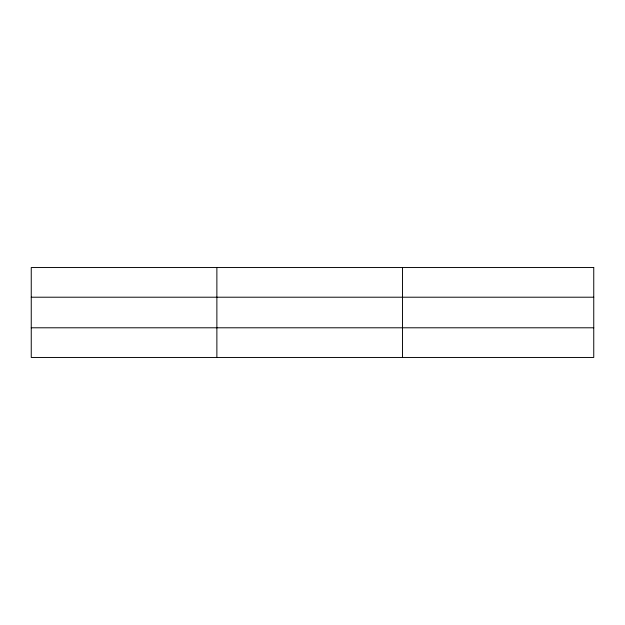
<?xml version="1.0" encoding="UTF-8"?>
<svg xmlns="http://www.w3.org/2000/svg" width="625" height="625" viewBox="0 0 625 625"><rect width="100%" height="100%" fill="white"/><g stroke="black" fill="none" stroke-linecap="round" stroke-linejoin="round"><path stroke-width="0.94" d="M216.875 267.539L216.875 357.461M402.5 267.539L402.5 357.461M31.25 297.211L593.75 297.211M31.25 327.789L593.75 327.789M593.75 267.539L593.75 357.461L31.25 357.461L31.25 267.539L593.75 267.539"/></g></svg>
